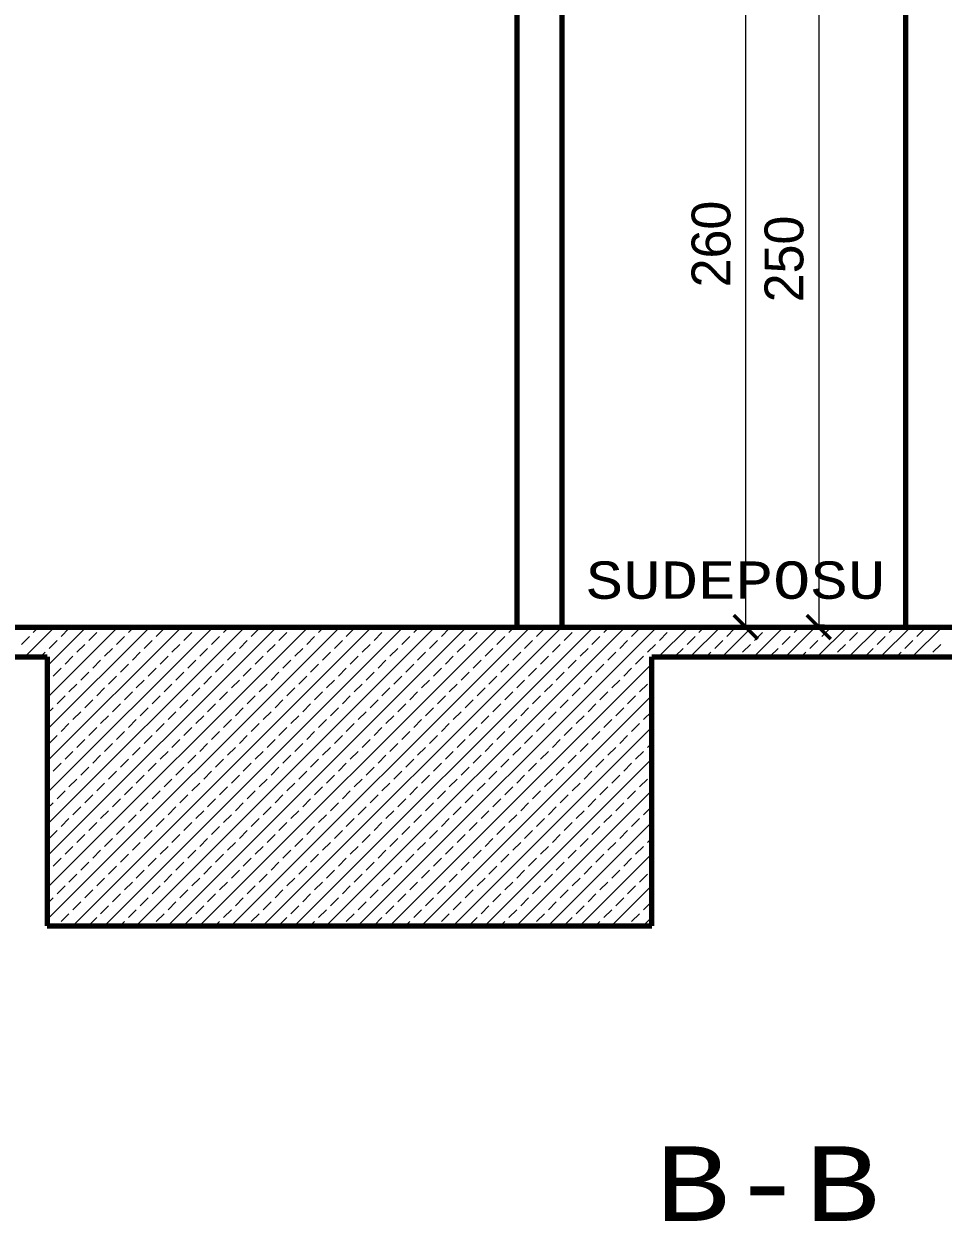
# Model space of a CAD drawing. Header units: millimetres. Extents: x 35860 to 71103, y -11298 to -8385.
# Drawn here: x 56658.4 to 56965.9, y -11197.6 to -10796.5 of the extents above; entities that cross this region are included whole.
import ezdxf
from ezdxf.enums import TextEntityAlignment as Align

# ---------------------------------------------------------------- set-up
doc = ezdxf.new("R2010")
doc.units = ezdxf.units.MM
doc.header["$MEASUREMENT"] = 0
doc.layers.get('0').update_dxf_attribs({"lineweight": 15})
doc.layers.get('Defpoints').update_dxf_attribs({"lineweight": 20})
for name, color, linetype, lineweight in [('03_Yazı', 1, 'Continuous', 30), ('07', 3, 'Continuous', 70), ('Ölçü', 140, 'Continuous', 20)]:
    doc.layers.add(name, color=color, linetype=linetype, lineweight=lineweight)
doc.styles.add('C', font='')
doc.styles.get('C').set_extended_font_data('Courier New Tur')

msp = doc.modelspace()

# ---------------------------------------------------------------- linework, layer by layer
for p, q in [((56658.63, -11008.42), (56668.63, -10998.42)), ((56661.51, -11000.23), (56663.32, -10998.42)), ((56666.2, -11011.46), (56679.23, -10998.42)), ((56666.2, -11022.06), (56689.84, -10998.42)), ((56666.2, -11032.67), (56700.45, -10998.42)), ((56666.2, -11043.28), (56711.05, -10998.42)), ((56666.2, -11053.88), (56721.66, -10998.42)), ((56666.2, -11064.49), (56732.27, -10998.42)), ((56666.2, -11075.1), (56742.87, -10998.42)), ((56666.2, -11085.7), (56753.48, -10998.42)), ((56666.2, -11096.31), (56764.09, -10998.42)), ((56674.69, -11098.42), (56774.69, -10998.42)), ((56684.05, -10998.91), (56684.54, -10998.42)), ((56685.3, -11098.42), (56785.3, -10998.42)), ((56693.33, -11000.23), (56695.14, -10998.42)), ((56695.91, -11098.42), (56795.91, -10998.42)), ((56706.51, -11098.42), (56806.51, -10998.42)), ((56715.87, -10998.91), (56716.36, -10998.42)), ((56717.12, -11098.42), (56817.12, -10998.42)), ((56725.15, -11000.23), (56726.96, -10998.42)), ((56727.73, -11098.42), (56827.73, -10998.42)), ((56738.33, -11098.42), (56838.33, -10998.42)), ((56747.69, -10998.91), (56748.18, -10998.42)), ((56748.94, -11098.42), (56848.94, -10998.42)), ((56756.97, -11000.23), (56758.78, -10998.42)), ((56759.54, -11098.42), (56859.54, -10998.42)), ((56770.15, -11098.42), (56870.15, -10998.42)), ((56779.51, -10998.91), (56780, -10998.42)), ((56788.79, -11000.23), (56790.6, -10998.42)), ((56811.33, -10998.91), (56811.82, -10998.42)), ((56820.61, -11000.23), (56822.42, -10998.42)), ((56843.15, -10998.91), (56843.63, -10998.42)), ((56852.43, -11000.23), (56854.24, -10998.42)), ((56870.76, -11008.42), (56880.76, -10998.42)), ((56874.97, -10998.91), (56875.45, -10998.42)), ((56881.36, -11008.42), (56891.36, -10998.42)), ((56884.25, -11000.23), (56886.06, -10998.42)), ((56891.97, -11008.42), (56901.97, -10998.42)), ((56902.58, -11008.42), (56912.58, -10998.42)), ((56906.79, -10998.91), (56907.27, -10998.42)), ((56913.18, -11008.42), (56923.18, -10998.42)), ((56916.07, -11000.23), (56917.88, -10998.42)), ((56923.79, -11008.42), (56933.79, -10998.42)), ((56934.4, -11008.42), (56944.4, -10998.42)), ((56938.61, -10998.91), (56939.09, -10998.42)), ((56945, -11008.42), (56955, -10998.42)), ((56947.89, -11000.23), (56949.7, -10998.42)), ((56955.61, -11008.42), (56965.61, -10998.42)), ((56657.53, -11004.21), (56660.19, -11001.56)), ((56670.79, -11001.56), (56673.44, -10998.91)), ((56680.07, -11002.88), (56682.73, -11000.23)), ((56689.35, -11004.21), (56692.01, -11001.56)), ((56702.61, -11001.56), (56705.26, -10998.91)), ((56711.89, -11002.88), (56714.55, -11000.23)), ((56721.17, -11004.21), (56723.83, -11001.56)), ((56734.43, -11001.56), (56737.08, -10998.91)), ((56743.71, -11002.88), (56746.37, -11000.23)), ((56752.99, -11004.21), (56755.65, -11001.56)), ((56766.25, -11001.56), (56768.9, -10998.91)), ((56775.53, -11002.88), (56778.19, -11000.23)), ((56784.81, -11004.21), (56787.47, -11001.56)), ((56798.07, -11001.56), (56800.72, -10998.91)), ((56807.35, -11002.88), (56810, -11000.23)), ((56816.63, -11004.21), (56819.29, -11001.56)), ((56829.89, -11001.56), (56832.54, -10998.91)), ((56839.17, -11002.88), (56841.82, -11000.23)), ((56848.45, -11004.21), (56851.11, -11001.56)), ((56861.71, -11001.56), (56864.36, -10998.91)), ((56870.99, -11002.88), (56873.64, -11000.23)), ((56880.27, -11004.21), (56882.93, -11001.56)), ((56893.53, -11001.56), (56896.18, -10998.91)), ((56902.81, -11002.88), (56905.46, -11000.23)), ((56912.09, -11004.21), (56914.75, -11001.56)), ((56925.35, -11001.56), (56928, -10998.91)), ((56934.63, -11002.88), (56937.28, -11000.23)), ((56943.91, -11004.21), (56946.56, -11001.56)), ((56957.17, -11001.56), (56959.82, -10998.91)), ((56666.82, -11005.54), (56669.47, -11002.88)), ((56676.1, -11006.86), (56678.75, -11004.21)), ((56685.38, -11008.19), (56688.03, -11005.54)), ((56698.64, -11005.54), (56701.29, -11002.88)), ((56707.92, -11006.86), (56710.57, -11004.21)), ((56717.2, -11008.19), (56719.85, -11005.54)), ((56730.46, -11005.54), (56733.11, -11002.88)), ((56739.74, -11006.86), (56742.39, -11004.21)), ((56749.02, -11008.19), (56751.67, -11005.54)), ((56762.28, -11005.54), (56764.93, -11002.88)), ((56771.56, -11006.86), (56774.21, -11004.21)), ((56780.84, -11008.19), (56783.49, -11005.54)), ((56794.09, -11005.54), (56796.75, -11002.88)), ((56803.38, -11006.86), (56806.03, -11004.21)), ((56812.66, -11008.19), (56815.31, -11005.54)), ((56825.91, -11005.54), (56828.57, -11002.88)), ((56835.2, -11006.86), (56837.85, -11004.21)), ((56844.48, -11008.19), (56847.13, -11005.54)), ((56857.73, -11005.54), (56860.39, -11002.88)), ((56867.02, -11006.86), (56869.67, -11004.21)), ((56876.3, -11008.19), (56878.95, -11005.54)), ((56889.55, -11005.54), (56892.21, -11002.88)), ((56898.84, -11006.86), (56901.49, -11004.21)), ((56908.12, -11008.19), (56910.77, -11005.54)), ((56921.37, -11005.54), (56924.03, -11002.88)), ((56930.65, -11006.86), (56933.31, -11004.21)), ((56939.94, -11008.19), (56942.59, -11005.54)), ((56953.19, -11005.54), (56955.85, -11002.88)), ((56962.47, -11006.86), (56965.13, -11004.21)), ((56663.93, -11008.42), (56665.49, -11006.86)), ((56672.12, -11010.84), (56674.77, -11008.19)), ((56681.4, -11012.17), (56684.05, -11009.51)), ((56694.66, -11009.51), (56697.31, -11006.86)), ((56703.94, -11010.84), (56706.59, -11008.19)), ((56713.22, -11012.17), (56715.87, -11009.51)), ((56726.48, -11009.51), (56729.13, -11006.86)), ((56735.76, -11010.84), (56738.41, -11008.19)), ((56745.04, -11012.17), (56747.69, -11009.51)), ((56758.3, -11009.51), (56760.95, -11006.86)), ((56767.58, -11010.84), (56770.23, -11008.19)), ((56776.86, -11012.17), (56779.51, -11009.51)), ((56780.76, -11098.42), (56868.49, -11010.69)), ((56790.12, -11009.51), (56792.77, -11006.86)), ((56799.4, -11010.84), (56802.05, -11008.19)), ((56808.68, -11012.17), (56811.33, -11009.51)), ((56821.94, -11009.51), (56824.59, -11006.86)), ((56831.22, -11010.84), (56833.87, -11008.19)), ((56840.5, -11012.17), (56843.15, -11009.51)), ((56853.76, -11009.51), (56856.41, -11006.86)), ((56863.04, -11010.84), (56865.69, -11008.19)), ((56886.67, -11008.42), (56888.23, -11006.86)), ((56897.27, -11008.42), (56897.51, -11008.19)), ((56918.49, -11008.42), (56920.05, -11006.86)), ((56929.09, -11008.42), (56929.33, -11008.19)), ((56950.31, -11008.42), (56951.87, -11006.86)), ((56960.91, -11008.42), (56961.15, -11008.19)), ((56668.14, -11014.82), (56670.79, -11012.17)), ((56677.42, -11016.14), (56680.07, -11013.49)), ((56690.68, -11013.49), (56693.33, -11010.84)), ((56699.96, -11014.82), (56702.61, -11012.17)), ((56709.24, -11016.14), (56711.89, -11013.49)), ((56722.5, -11013.49), (56725.15, -11010.84)), ((56731.78, -11014.82), (56734.43, -11012.17)), ((56741.06, -11016.14), (56743.71, -11013.49)), ((56754.32, -11013.49), (56756.97, -11010.84)), ((56763.6, -11014.82), (56766.25, -11012.17)), ((56772.88, -11016.14), (56775.53, -11013.49)), ((56786.14, -11013.49), (56788.79, -11010.84)), ((56795.42, -11014.82), (56798.07, -11012.17)), ((56804.7, -11016.14), (56807.35, -11013.49)), ((56817.96, -11013.49), (56820.61, -11010.84)), ((56827.24, -11014.82), (56829.89, -11012.17)), ((56836.52, -11016.14), (56839.17, -11013.49)), ((56849.78, -11013.49), (56852.43, -11010.84)), ((56859.06, -11014.82), (56861.71, -11012.17)), ((56666.2, -11016.76), (56666.82, -11016.14)), ((56673.44, -11020.12), (56676.1, -11017.47)), ((56686.7, -11017.47), (56689.35, -11014.82)), ((56695.98, -11018.79), (56698.64, -11016.14)), ((56705.26, -11020.12), (56707.92, -11017.47)), ((56718.52, -11017.47), (56721.17, -11014.82)), ((56727.8, -11018.79), (56730.46, -11016.14)), ((56737.08, -11020.12), (56739.74, -11017.47)), ((56750.34, -11017.47), (56752.99, -11014.82)), ((56759.62, -11018.79), (56762.28, -11016.14)), ((56768.9, -11020.12), (56771.56, -11017.47)), ((56782.16, -11017.47), (56784.81, -11014.82)), ((56791.44, -11018.79), (56794.09, -11016.14)), ((56800.72, -11020.12), (56803.38, -11017.47)), ((56813.98, -11017.47), (56816.63, -11014.82)), ((56823.26, -11018.79), (56825.91, -11016.14)), ((56832.54, -11020.12), (56835.2, -11017.47)), ((56845.8, -11017.47), (56848.45, -11014.82)), ((56855.08, -11018.79), (56857.73, -11016.14)), ((56864.36, -11020.12), (56867.02, -11017.47)), ((56868.34, -11016.14), (56868.49, -11015.99)), ((56669.47, -11024.1), (56672.12, -11021.45)), ((56682.73, -11021.45), (56685.38, -11018.79)), ((56692.01, -11022.77), (56694.66, -11020.12)), ((56701.29, -11024.1), (56703.94, -11021.45)), ((56714.55, -11021.45), (56717.2, -11018.79)), ((56723.83, -11022.77), (56726.48, -11020.12)), ((56733.11, -11024.1), (56735.76, -11021.45)), ((56746.37, -11021.45), (56749.02, -11018.79)), ((56755.65, -11022.77), (56758.3, -11020.12)), ((56764.93, -11024.1), (56767.58, -11021.45)), ((56778.19, -11021.45), (56780.84, -11018.79)), ((56787.47, -11022.77), (56790.12, -11020.12)), ((56791.36, -11098.42), (56868.49, -11021.3)), ((56796.75, -11024.1), (56799.4, -11021.45)), ((56810, -11021.45), (56812.66, -11018.79)), ((56819.29, -11022.77), (56821.94, -11020.12)), ((56828.57, -11024.1), (56831.22, -11021.45)), ((56841.82, -11021.45), (56844.48, -11018.79)), ((56851.11, -11022.77), (56853.76, -11020.12)), ((56860.39, -11024.1), (56863.04, -11021.45)), ((56666.2, -11027.37), (56668.14, -11025.42)), ((56674.77, -11029.4), (56677.42, -11026.75)), ((56678.75, -11025.42), (56681.4, -11022.77)), ((56688.03, -11026.75), (56690.68, -11024.1)), ((56697.31, -11028.08), (56699.96, -11025.42)), ((56706.59, -11029.4), (56709.24, -11026.75)), ((56710.57, -11025.42), (56713.22, -11022.77)), ((56719.85, -11026.75), (56722.5, -11024.1)), ((56729.13, -11028.08), (56731.78, -11025.42)), ((56738.41, -11029.4), (56741.06, -11026.75)), ((56742.39, -11025.42), (56745.04, -11022.77)), ((56751.67, -11026.75), (56754.32, -11024.1)), ((56760.95, -11028.08), (56763.6, -11025.42)), ((56770.23, -11029.4), (56772.88, -11026.75)), ((56774.21, -11025.42), (56776.86, -11022.77)), ((56783.49, -11026.75), (56786.14, -11024.1)), ((56792.77, -11028.08), (56795.42, -11025.42)), ((56802.05, -11029.4), (56804.7, -11026.75)), ((56806.03, -11025.42), (56808.68, -11022.77)), ((56815.31, -11026.75), (56817.96, -11024.1)), ((56824.59, -11028.08), (56827.24, -11025.42)), ((56833.87, -11029.4), (56836.52, -11026.75)), ((56837.85, -11025.42), (56840.5, -11022.77)), ((56847.13, -11026.75), (56849.78, -11024.1)), ((56856.41, -11028.08), (56859.06, -11025.42)), ((56865.69, -11029.4), (56868.34, -11026.75)), ((56670.79, -11033.38), (56673.44, -11030.73)), ((56684.05, -11030.73), (56686.7, -11028.08)), ((56693.33, -11032.05), (56695.98, -11029.4)), ((56702.61, -11033.38), (56705.26, -11030.73)), ((56715.87, -11030.73), (56718.52, -11028.08)), ((56725.15, -11032.05), (56727.8, -11029.4)), ((56734.43, -11033.38), (56737.08, -11030.73)), ((56747.69, -11030.73), (56750.34, -11028.08)), ((56756.97, -11032.05), (56759.62, -11029.4)), ((56766.25, -11033.38), (56768.9, -11030.73)), ((56779.51, -11030.73), (56782.16, -11028.08)), ((56788.79, -11032.05), (56791.44, -11029.4)), ((56798.07, -11033.38), (56800.72, -11030.73)), ((56811.33, -11030.73), (56813.98, -11028.08)), ((56820.61, -11032.05), (56823.26, -11029.4)), ((56829.89, -11033.38), (56832.54, -11030.73)), ((56843.15, -11030.73), (56845.8, -11028.08)), ((56852.43, -11032.05), (56855.08, -11029.4)), ((56861.71, -11033.38), (56864.36, -11030.73)), ((56666.82, -11037.36), (56669.47, -11034.7)), ((56680.07, -11034.7), (56682.73, -11032.05)), ((56689.35, -11036.03), (56692.01, -11033.38)), ((56698.64, -11037.36), (56701.29, -11034.7)), ((56711.89, -11034.7), (56714.55, -11032.05)), ((56721.17, -11036.03), (56723.83, -11033.38)), ((56730.46, -11037.36), (56733.11, -11034.7)), ((56743.71, -11034.7), (56746.37, -11032.05)), ((56752.99, -11036.03), (56755.65, -11033.38)), ((56762.28, -11037.36), (56764.93, -11034.7)), ((56775.53, -11034.7), (56778.19, -11032.05)), ((56784.81, -11036.03), (56787.47, -11033.38)), ((56794.09, -11037.36), (56796.75, -11034.7)), ((56801.97, -11098.42), (56868.49, -11031.9)), ((56807.35, -11034.7), (56810, -11032.05)), ((56816.63, -11036.03), (56819.29, -11033.38)), ((56825.91, -11037.36), (56828.57, -11034.7)), ((56839.17, -11034.7), (56841.82, -11032.05)), ((56848.45, -11036.03), (56851.11, -11033.38)), ((56857.73, -11037.36), (56860.39, -11034.7)), ((56676.1, -11038.68), (56678.75, -11036.03)), ((56685.38, -11040.01), (56688.03, -11037.36)), ((56694.66, -11041.33), (56697.31, -11038.68)), ((56707.92, -11038.68), (56710.57, -11036.03)), ((56717.2, -11040.01), (56719.85, -11037.36)), ((56726.48, -11041.33), (56729.13, -11038.68)), ((56739.74, -11038.68), (56742.39, -11036.03)), ((56749.02, -11040.01), (56751.67, -11037.36)), ((56758.3, -11041.33), (56760.95, -11038.68)), ((56771.56, -11038.68), (56774.21, -11036.03)), ((56780.84, -11040.01), (56783.49, -11037.36)), ((56790.12, -11041.33), (56792.77, -11038.68)), ((56803.38, -11038.68), (56806.03, -11036.03)), ((56812.66, -11040.01), (56815.31, -11037.36)), ((56821.94, -11041.33), (56824.59, -11038.68)), ((56835.2, -11038.68), (56837.85, -11036.03)), ((56844.48, -11040.01), (56847.13, -11037.36)), ((56853.76, -11041.33), (56856.41, -11038.68)), ((56867.02, -11038.68), (56868.49, -11037.21)), ((56672.12, -11042.66), (56674.77, -11040.01)), ((56681.4, -11043.98), (56684.05, -11041.33)), ((56690.68, -11045.31), (56693.33, -11042.66)), ((56703.94, -11042.66), (56706.59, -11040.01)), ((56713.22, -11043.98), (56715.87, -11041.33)), ((56722.5, -11045.31), (56725.15, -11042.66)), ((56735.76, -11042.66), (56738.41, -11040.01)), ((56745.04, -11043.98), (56747.69, -11041.33)), ((56754.32, -11045.31), (56756.97, -11042.66)), ((56767.58, -11042.66), (56770.23, -11040.01)), ((56776.86, -11043.98), (56779.51, -11041.33)), ((56786.14, -11045.31), (56788.79, -11042.66)), ((56799.4, -11042.66), (56802.05, -11040.01)), ((56808.68, -11043.98), (56811.33, -11041.33)), ((56812.58, -11098.42), (56868.49, -11042.51)), ((56817.96, -11045.31), (56820.61, -11042.66)), ((56831.22, -11042.66), (56833.87, -11040.01)), ((56840.5, -11043.98), (56843.15, -11041.33)), ((56849.78, -11045.31), (56852.43, -11042.66)), ((56863.04, -11042.66), (56865.69, -11040.01)), ((56668.14, -11046.64), (56670.79, -11043.98)), ((56677.42, -11047.96), (56680.07, -11045.31)), ((56686.7, -11049.29), (56689.35, -11046.64)), ((56699.96, -11046.64), (56702.61, -11043.98)), ((56709.24, -11047.96), (56711.89, -11045.31)), ((56718.52, -11049.29), (56721.17, -11046.64)), ((56731.78, -11046.64), (56734.43, -11043.98)), ((56741.06, -11047.96), (56743.71, -11045.31)), ((56750.34, -11049.29), (56752.99, -11046.64)), ((56763.6, -11046.64), (56766.25, -11043.98)), ((56772.88, -11047.96), (56775.53, -11045.31)), ((56782.16, -11049.29), (56784.81, -11046.64)), ((56795.42, -11046.64), (56798.07, -11043.98)), ((56804.7, -11047.96), (56807.35, -11045.31)), ((56813.98, -11049.29), (56816.63, -11046.64)), ((56827.24, -11046.64), (56829.89, -11043.98)), ((56836.52, -11047.96), (56839.17, -11045.31)), ((56845.8, -11049.29), (56848.45, -11046.64)), ((56859.06, -11046.64), (56861.71, -11043.98)), ((56666.2, -11048.58), (56666.82, -11047.96)), ((56673.44, -11051.94), (56676.1, -11049.29)), ((56682.73, -11053.27), (56685.38, -11050.61)), ((56695.98, -11050.61), (56698.64, -11047.96)), ((56705.26, -11051.94), (56707.92, -11049.29)), ((56714.55, -11053.27), (56717.2, -11050.61)), ((56727.8, -11050.61), (56730.46, -11047.96)), ((56737.08, -11051.94), (56739.74, -11049.29)), ((56746.37, -11053.27), (56749.02, -11050.61)), ((56759.62, -11050.61), (56762.28, -11047.96)), ((56768.9, -11051.94), (56771.56, -11049.29)), ((56778.19, -11053.27), (56780.84, -11050.61)), ((56791.44, -11050.61), (56794.09, -11047.96)), ((56800.72, -11051.94), (56803.38, -11049.29)), ((56810, -11053.27), (56812.66, -11050.61)), ((56823.26, -11050.61), (56825.91, -11047.96)), ((56832.54, -11051.94), (56835.2, -11049.29)), ((56841.82, -11053.27), (56844.48, -11050.61)), ((56855.08, -11050.61), (56857.73, -11047.96)), ((56864.36, -11051.94), (56867.02, -11049.29)), ((56868.34, -11047.96), (56868.49, -11047.81)), ((56669.47, -11055.92), (56672.12, -11053.27)), ((56678.75, -11057.24), (56681.4, -11054.59)), ((56692.01, -11054.59), (56694.66, -11051.94)), ((56701.29, -11055.92), (56703.94, -11053.27)), ((56710.57, -11057.24), (56713.22, -11054.59)), ((56723.83, -11054.59), (56726.48, -11051.94)), ((56733.11, -11055.92), (56735.76, -11053.27)), ((56742.39, -11057.24), (56745.04, -11054.59)), ((56755.65, -11054.59), (56758.3, -11051.94)), ((56764.93, -11055.92), (56767.58, -11053.27)), ((56774.21, -11057.24), (56776.86, -11054.59)), ((56787.47, -11054.59), (56790.12, -11051.94)), ((56796.75, -11055.92), (56799.4, -11053.27)), ((56806.03, -11057.24), (56808.68, -11054.59)), ((56819.29, -11054.59), (56821.94, -11051.94)), ((56823.18, -11098.42), (56868.49, -11053.12)), ((56828.57, -11055.92), (56831.22, -11053.27)), ((56837.85, -11057.24), (56840.5, -11054.59)), ((56851.11, -11054.59), (56853.76, -11051.94)), ((56860.39, -11055.92), (56863.04, -11053.27)), ((56666.2, -11059.19), (56668.14, -11057.24)), ((56674.77, -11061.22), (56677.42, -11058.57)), ((56688.03, -11058.57), (56690.68, -11055.92)), ((56697.31, -11059.89), (56699.96, -11057.24)), ((56706.59, -11061.22), (56709.24, -11058.57)), ((56719.85, -11058.57), (56722.5, -11055.92)), ((56729.13, -11059.89), (56731.78, -11057.24)), ((56738.41, -11061.22), (56741.06, -11058.57)), ((56751.67, -11058.57), (56754.32, -11055.92)), ((56760.95, -11059.89), (56763.6, -11057.24)), ((56770.23, -11061.22), (56772.88, -11058.57)), ((56783.49, -11058.57), (56786.14, -11055.92)), ((56792.77, -11059.89), (56795.42, -11057.24)), ((56802.05, -11061.22), (56804.7, -11058.57)), ((56815.31, -11058.57), (56817.96, -11055.92)), ((56824.59, -11059.89), (56827.24, -11057.24)), ((56833.87, -11061.22), (56836.52, -11058.57)), ((56847.13, -11058.57), (56849.78, -11055.92)), ((56856.41, -11059.89), (56859.06, -11057.24)), ((56865.69, -11061.22), (56868.34, -11058.57)), ((56670.79, -11065.2), (56673.44, -11062.55)), ((56684.05, -11062.55), (56686.7, -11059.89)), ((56693.33, -11063.87), (56695.98, -11061.22)), ((56702.61, -11065.2), (56705.26, -11062.55)), ((56715.87, -11062.55), (56718.52, -11059.89)), ((56725.15, -11063.87), (56727.8, -11061.22)), ((56734.43, -11065.2), (56737.08, -11062.55)), ((56747.69, -11062.55), (56750.34, -11059.89)), ((56756.97, -11063.87), (56759.62, -11061.22)), ((56766.25, -11065.2), (56768.9, -11062.55)), ((56779.51, -11062.55), (56782.16, -11059.89)), ((56788.79, -11063.87), (56791.44, -11061.22)), ((56798.07, -11065.2), (56800.72, -11062.55)), ((56811.33, -11062.55), (56813.98, -11059.89)), ((56820.61, -11063.87), (56823.26, -11061.22)), ((56829.89, -11065.2), (56832.54, -11062.55)), ((56843.15, -11062.55), (56845.8, -11059.89)), ((56852.43, -11063.87), (56855.08, -11061.22)), ((56861.71, -11065.2), (56864.36, -11062.55)), ((56666.82, -11069.18), (56669.47, -11066.52)), ((56680.07, -11066.52), (56682.73, -11063.87)), ((56689.35, -11067.85), (56692.01, -11065.2)), ((56698.64, -11069.18), (56701.29, -11066.52)), ((56711.89, -11066.52), (56714.55, -11063.87)), ((56721.17, -11067.85), (56723.83, -11065.2)), ((56730.46, -11069.18), (56733.11, -11066.52)), ((56743.71, -11066.52), (56746.37, -11063.87)), ((56752.99, -11067.85), (56755.65, -11065.2)), ((56762.28, -11069.18), (56764.93, -11066.52)), ((56775.53, -11066.52), (56778.19, -11063.87)), ((56784.81, -11067.85), (56787.47, -11065.2)), ((56794.09, -11069.18), (56796.75, -11066.52)), ((56807.35, -11066.52), (56810, -11063.87)), ((56816.63, -11067.85), (56819.29, -11065.2)), ((56825.91, -11069.18), (56828.57, -11066.52)), ((56833.79, -11098.42), (56868.49, -11063.72)), ((56839.17, -11066.52), (56841.82, -11063.87)), ((56848.45, -11067.85), (56851.11, -11065.2)), ((56857.73, -11069.18), (56860.39, -11066.52)), ((56676.1, -11070.5), (56678.75, -11067.85)), ((56685.38, -11071.83), (56688.03, -11069.18)), ((56694.66, -11073.15), (56697.31, -11070.5)), ((56707.92, -11070.5), (56710.57, -11067.85)), ((56717.2, -11071.83), (56719.85, -11069.18)), ((56726.48, -11073.15), (56729.13, -11070.5)), ((56739.74, -11070.5), (56742.39, -11067.85)), ((56749.02, -11071.83), (56751.67, -11069.18)), ((56758.3, -11073.15), (56760.95, -11070.5)), ((56771.56, -11070.5), (56774.21, -11067.85)), ((56780.84, -11071.83), (56783.49, -11069.18)), ((56790.12, -11073.15), (56792.77, -11070.5)), ((56803.38, -11070.5), (56806.03, -11067.85)), ((56812.66, -11071.83), (56815.31, -11069.18)), ((56821.94, -11073.15), (56824.59, -11070.5)), ((56835.2, -11070.5), (56837.85, -11067.85)), ((56844.48, -11071.83), (56847.13, -11069.18)), ((56853.76, -11073.15), (56856.41, -11070.5)), ((56867.02, -11070.5), (56868.49, -11069.03)), ((56672.12, -11074.48), (56674.77, -11071.83)), ((56681.4, -11075.8), (56684.05, -11073.15)), ((56690.68, -11077.13), (56693.33, -11074.48)), ((56703.94, -11074.48), (56706.59, -11071.83)), ((56713.22, -11075.8), (56715.87, -11073.15)), ((56722.5, -11077.13), (56725.15, -11074.48)), ((56735.76, -11074.48), (56738.41, -11071.83)), ((56745.04, -11075.8), (56747.69, -11073.15)), ((56754.32, -11077.13), (56756.97, -11074.48)), ((56767.58, -11074.48), (56770.23, -11071.83)), ((56776.86, -11075.8), (56779.51, -11073.15)), ((56786.14, -11077.13), (56788.79, -11074.48)), ((56799.4, -11074.48), (56802.05, -11071.83)), ((56808.68, -11075.8), (56811.33, -11073.15)), ((56817.96, -11077.13), (56820.61, -11074.48)), ((56831.22, -11074.48), (56833.87, -11071.83)), ((56840.5, -11075.8), (56843.15, -11073.15)), ((56844.4, -11098.42), (56868.49, -11074.33)), ((56849.78, -11077.13), (56852.43, -11074.48)), ((56863.04, -11074.48), (56865.69, -11071.83)), ((56668.14, -11078.46), (56670.79, -11075.8)), ((56677.42, -11079.78), (56680.07, -11077.13)), ((56686.7, -11081.11), (56689.35, -11078.46)), ((56699.96, -11078.46), (56702.61, -11075.8)), ((56709.24, -11079.78), (56711.89, -11077.13)), ((56718.52, -11081.11), (56721.17, -11078.46)), ((56731.78, -11078.46), (56734.43, -11075.8)), ((56741.06, -11079.78), (56743.71, -11077.13)), ((56750.34, -11081.11), (56752.99, -11078.46)), ((56763.6, -11078.46), (56766.25, -11075.8)), ((56772.88, -11079.78), (56775.53, -11077.13)), ((56782.16, -11081.11), (56784.81, -11078.46)), ((56795.42, -11078.46), (56798.07, -11075.8)), ((56804.7, -11079.78), (56807.35, -11077.13)), ((56813.98, -11081.11), (56816.63, -11078.46)), ((56827.24, -11078.46), (56829.89, -11075.8)), ((56836.52, -11079.78), (56839.17, -11077.13)), ((56845.8, -11081.11), (56848.45, -11078.46)), ((56859.06, -11078.46), (56861.71, -11075.8)), ((56666.2, -11080.4), (56666.82, -11079.78)), ((56673.44, -11083.76), (56676.1, -11081.11)), ((56682.73, -11085.09), (56685.38, -11082.43)), ((56695.98, -11082.43), (56698.64, -11079.78)), ((56705.26, -11083.76), (56707.92, -11081.11)), ((56714.55, -11085.09), (56717.2, -11082.43)), ((56727.8, -11082.43), (56730.46, -11079.78)), ((56737.08, -11083.76), (56739.74, -11081.11)), ((56746.37, -11085.09), (56749.02, -11082.43)), ((56759.62, -11082.43), (56762.28, -11079.78)), ((56768.9, -11083.76), (56771.56, -11081.11)), ((56778.19, -11085.09), (56780.84, -11082.43)), ((56791.44, -11082.43), (56794.09, -11079.78)), ((56800.72, -11083.76), (56803.38, -11081.11)), ((56810, -11085.09), (56812.66, -11082.43)), ((56823.26, -11082.43), (56825.91, -11079.78)), ((56832.54, -11083.76), (56835.2, -11081.11)), ((56841.82, -11085.09), (56844.48, -11082.43)), ((56855.08, -11082.43), (56857.73, -11079.78)), ((56864.36, -11083.76), (56867.02, -11081.11)), ((56868.34, -11079.78), (56868.49, -11079.63)), ((56669.47, -11087.74), (56672.12, -11085.09)), ((56678.75, -11089.06), (56681.4, -11086.41)), ((56692.01, -11086.41), (56694.66, -11083.76)), ((56701.29, -11087.74), (56703.94, -11085.09)), ((56710.57, -11089.06), (56713.22, -11086.41)), ((56723.83, -11086.41), (56726.48, -11083.76)), ((56733.11, -11087.74), (56735.76, -11085.09)), ((56742.39, -11089.06), (56745.04, -11086.41)), ((56755.65, -11086.41), (56758.3, -11083.76)), ((56764.93, -11087.74), (56767.58, -11085.09)), ((56774.21, -11089.06), (56776.86, -11086.41)), ((56787.47, -11086.41), (56790.12, -11083.76)), ((56796.75, -11087.74), (56799.4, -11085.09)), ((56806.03, -11089.06), (56808.68, -11086.41)), ((56819.29, -11086.41), (56821.94, -11083.76)), ((56828.57, -11087.74), (56831.22, -11085.09)), ((56837.85, -11089.06), (56840.5, -11086.41)), ((56851.11, -11086.41), (56853.76, -11083.76)), ((56855, -11098.42), (56868.49, -11084.94)), ((56860.39, -11087.74), (56863.04, -11085.09)), ((56666.2, -11091.01), (56668.14, -11089.06)), ((56674.77, -11093.04), (56677.42, -11090.39)), ((56688.03, -11090.39), (56690.68, -11087.74)), ((56697.31, -11091.71), (56699.96, -11089.06)), ((56706.59, -11093.04), (56709.24, -11090.39)), ((56719.85, -11090.39), (56722.5, -11087.74)), ((56729.13, -11091.71), (56731.78, -11089.06)), ((56738.41, -11093.04), (56741.06, -11090.39)), ((56751.67, -11090.39), (56754.32, -11087.74)), ((56760.95, -11091.71), (56763.6, -11089.06)), ((56770.23, -11093.04), (56772.88, -11090.39)), ((56783.49, -11090.39), (56786.14, -11087.74)), ((56792.77, -11091.71), (56795.42, -11089.06)), ((56802.05, -11093.04), (56804.7, -11090.39)), ((56815.31, -11090.39), (56817.96, -11087.74)), ((56824.59, -11091.71), (56827.24, -11089.06)), ((56833.87, -11093.04), (56836.52, -11090.39)), ((56847.13, -11090.39), (56849.78, -11087.74)), ((56856.41, -11091.71), (56859.06, -11089.06)), ((56865.69, -11093.04), (56868.34, -11090.39)), ((56670.79, -11097.02), (56673.44, -11094.37)), ((56684.05, -11094.37), (56686.7, -11091.71)), ((56693.33, -11095.69), (56695.98, -11093.04)), ((56702.61, -11097.02), (56705.26, -11094.37)), ((56715.87, -11094.37), (56718.52, -11091.71)), ((56725.15, -11095.69), (56727.8, -11093.04)), ((56734.43, -11097.02), (56737.08, -11094.37)), ((56747.69, -11094.37), (56750.34, -11091.71)), ((56756.97, -11095.69), (56759.62, -11093.04)), ((56766.25, -11097.02), (56768.9, -11094.37)), ((56779.51, -11094.37), (56782.16, -11091.71)), ((56788.79, -11095.69), (56791.44, -11093.04)), ((56798.07, -11097.02), (56800.72, -11094.37)), ((56811.33, -11094.37), (56813.98, -11091.71)), ((56820.61, -11095.69), (56823.26, -11093.04)), ((56829.89, -11097.02), (56832.54, -11094.37)), ((56843.15, -11094.37), (56845.8, -11091.71)), ((56852.43, -11095.69), (56855.08, -11093.04)), ((56861.71, -11097.02), (56864.36, -11094.37)), ((56669.39, -11098.42), (56669.47, -11098.34)), ((56680.07, -11098.34), (56682.73, -11095.69)), ((56690.6, -11098.42), (56692.01, -11097.02)), ((56701.21, -11098.42), (56701.29, -11098.34)), ((56711.89, -11098.34), (56714.55, -11095.69)), ((56722.42, -11098.42), (56723.83, -11097.02)), ((56733.03, -11098.42), (56733.11, -11098.34)), ((56743.71, -11098.34), (56746.37, -11095.69)), ((56754.24, -11098.42), (56755.65, -11097.02)), ((56764.85, -11098.42), (56764.93, -11098.34)), ((56775.53, -11098.34), (56778.19, -11095.69)), ((56786.06, -11098.42), (56787.47, -11097.02)), ((56796.67, -11098.42), (56796.75, -11098.34)), ((56807.35, -11098.34), (56810, -11095.69)), ((56817.88, -11098.42), (56819.29, -11097.02)), ((56828.49, -11098.42), (56828.57, -11098.34)), ((56839.17, -11098.34), (56841.82, -11095.69)), ((56849.7, -11098.42), (56851.11, -11097.02)), ((56860.31, -11098.42), (56860.39, -11098.34)), ((56865.61, -11098.42), (56868.49, -11095.54))]:
    msp.add_line(p, q)
at = {"linetype": 'ByBlock', "const_width": 1.2}
for points in [[(56895.91, -10994.42), (56903.91, -11002.42)], [(56920.31, -10994.42), (56928.31, -11002.42)]]:
    msp.add_lwpolyline(points, dxfattribs=at)
at = {"layer": '07'}
for p, q in [((56823.34, -10788.42), (56823.34, -10998.42)), ((56838.34, -10788.42), (56838.34, -10998.42)), ((56953.34, -10788.42), (56953.34, -10998.42)), ((56338.34, -10998.42), (57636.96, -10998.42)), ((56926.23, -10998.42), (56923.06, -10998.42)), ((56438.34, -11008.42), (56666.2, -11008.42)), ((56666.2, -11008.42), (56666.2, -11098.42)), ((56868.49, -11098.42), (56868.49, -11008.42)), ((56868.49, -11008.42), (57050.3, -11008.42)), ((56666.2, -11098.42), (56766.2, -11098.42)), ((56766.2, -11098.42), (56868.49, -11098.42))]:
    msp.add_line(p, q, dxfattribs=at)
at = {"layer": 'Defpoints'}
for p in [(56899.91, -10998.42), (56924.31, -10998.42), (56926.85, -10998.42)]:
    msp.add_point(p, dxfattribs=at)
at = {"layer": 'Ölçü'}
for p, q in [((56899.91, -10998.42), (56899.91, -10738.42)), ((56924.31, -10748.42), (56924.31, -10998.42))]:
    msp.add_line(p, q, dxfattribs=at)

# ---------------------------------------------------------------- texts
at = {"layer": '03_Yazı'}
for s, p in [('260', (56894.78, -10884.67)), ('250', (56919.18, -10889.67))]:
    msp.add_text(s, height=13, rotation=90, dxfattribs=at).set_placement(p)
at = {"layer": '03_Yazı', "style": 'C'}
msp.add_text('B-B KESITI Ö:1/50', height=25, dxfattribs=at).set_placement((56869.53, -11197.23))
msp.add_attdef('SUDEPOSU', text='A:10.00m2', height=12.5, dxfattribs=at).set_placement((56896.49, -10982.68), align=Align.MIDDLE_CENTER)

doc.saveas('drawing.dxf')
